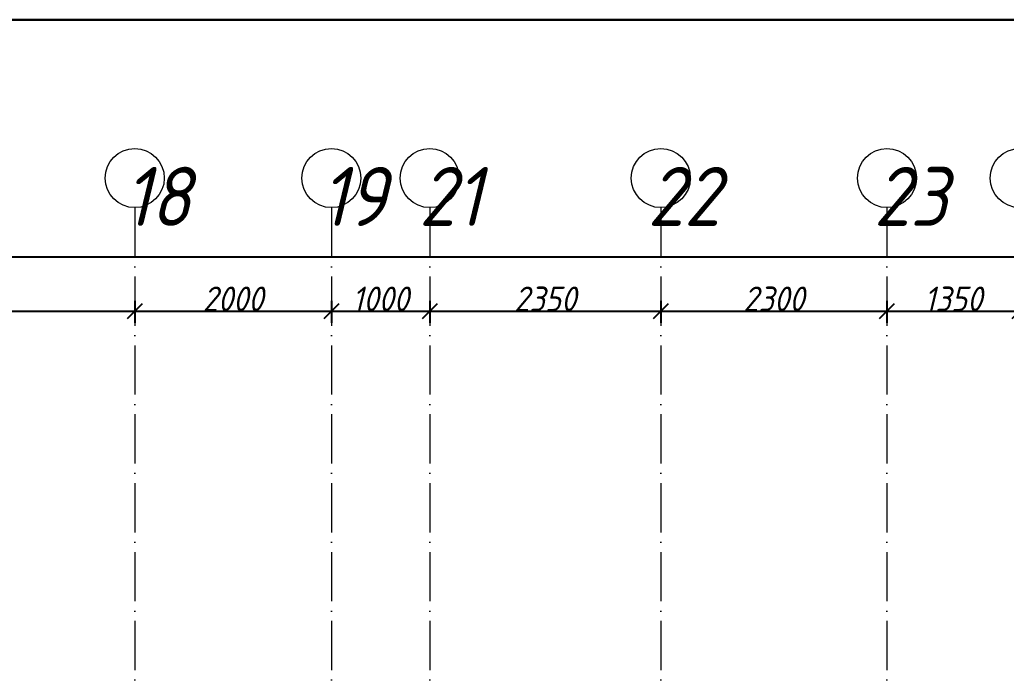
# Model space of a CAD drawing. Header units: millimetres. Extents: x -606178 to 312196, y -19338 to 632709.
# Drawn here: x -400051 to -390017, y 537924 to 544597 of the extents above; entities that cross this region are included whole.
import ezdxf

# ---------------------------------------------------------------- set-up
doc = ezdxf.new("R2010")
doc.units = ezdxf.units.MM
doc.linetypes.add('50_200_ШТРИХ_1Т_ш5_п1_п1_', pattern=[700, 500, -100, 0, -100])
for name, color, linetype, lineweight in [('A-____-____-DIMS', 7, 'Continuous', 9), ('S-GRID-____-IDEN', 7, 'Continuous', 9), ('S-GRID-____-OTLN-1', 7, '50_200_ШТРИХ_1Т_ш5_п1_п1_', 9), ('Текстовые примечания', 7, 'Continuous', 9)]:
    doc.layers.add(name, color=color, linetype=linetype, lineweight=lineweight)
doc.styles.add('ISOCPEUR_I_9', font='isocpeui.ttf', dxfattribs={"width": 0.9, "height": 250})
doc.dimstyles.new('ISO-2_5_0_9К_БОЛЬШОЙ_ОСИ', dxfattribs={"dimscale": 304.8, "dimtxt": 248.995294, "dimasz": 0.492126, "dimexe": 0.393701, "dimexo": 0, "dimgap": 0, "dimtad": 1, "dimdec": 0, "dimzin": 0, "dimdsep": 46, "dimtxsty": 'ISOCPEUR_I_9', "dimblk1": 'OBLIQUE', "dimblk2": 'OBLIQUE', "dimsah": 1, "dimcen": 0.09, "dimdle": 0.393701, "dimazin": 0, "dimtfac": 1, "dimtdec": 4, "dimtix": 1, "dimtmove": 0, "dimatfit": 3, "dimfxl": 1, "dimtvp": 1, "dimtolj": 1, "dimtzin": 0, "dimarcsym": 2})
doc.dimstyles.new('ISO-2_5_0_9К_БОЛЬШОЙ_ОСИ_2', dxfattribs={"dimscale": 304.8, "dimtxt": 248.995294, "dimasz": 0.492126, "dimexe": 0.393701, "dimexo": 0, "dimgap": 0, "dimtad": 1, "dimdec": 0, "dimzin": 0, "dimdsep": 46, "dimtxsty": 'ISOCPEUR_I_9', "dimblk1": 'OBLIQUE', "dimblk2": 'OBLIQUE', "dimsah": 1, "dimcen": 0.09, "dimdle": 0.393701, "dimazin": 0, "dimtfac": 1, "dimtdec": 4, "dimtix": 1, "dimtmove": 2, "dimatfit": 3, "dimfxl": 1, "dimtvp": 1, "dimtolj": 1, "dimtzin": 0, "dimarcsym": 2})

# ---------------------------------------------------------------- blocks, each defined once
blk = doc.blocks.new('Ось сетки - Круг_Ø6_00__ISO-2_5_0_9K_-25732049-АР1_План отверстий 1 этажа в осях 1-64_Ю-ЯЯ')
at = {"layer": 'S-GRID-____-IDEN'}
blk.add_circle((0, 0), 3, dxfattribs=at)
blk = doc.blocks.new('_Oblique')
at = {"color": 0, "linetype": 'ByBlock', "lineweight": -2}
blk.add_line((-0.5, -0.5), (0.5, 0.5), dxfattribs=at)
blk = doc.blocks.new('*D4363')
at = {"layer": 'A-____-____-DIMS', "color": 0, "lineweight": -2, "transparency": 16777216}
for p, q in [((-402281, 541741), (-402281, 541515)), ((-398881, 541741), (-398881, 541515)), ((-402401, 541635), (-398761, 541635))]:
    blk.add_line(p, q, dxfattribs=at)
at = {"layer": 'Defpoints', "color": 0, "transparency": 16777216}
for p in [(-402281, 541741), (-398881, 541741), (-398881, 541635)]:
    blk.add_point(p, dxfattribs=at)
at = {"layer": 'A-____-____-DIMS', "color": 0, "lineweight": -2, "transparency": 16777216, "xscale": 150, "yscale": 150, "zscale": 150, "rotation": 180}
blk.add_blockref('_Oblique', (-402281, 541635), dxfattribs=at)
at = {"layer": 'A-____-____-DIMS', "color": 0, "lineweight": -2, "transparency": 16777216, "xscale": 150, "yscale": 150, "zscale": 150}
blk.add_blockref('_Oblique', (-398881, 541635), dxfattribs=at)
at = {"layer": 'A-____-____-DIMS', "color": 0, "transparency": 16777216, "insert": (-400581, 541760), "char_height": 250, "width": 781.46, "attachment_point": 5, "style": 'ISOCPEUR_I_9'}
blk.add_mtext('\\A1;3400', dxfattribs=at)
blk = doc.blocks.new('*D4364')
at = {"layer": 'A-____-____-DIMS', "color": 0, "lineweight": -2, "transparency": 16777216}
for p, q in [((-398881, 541741), (-398881, 541515)), ((-396881, 541741), (-396881, 541515)), ((-399001, 541635), (-396761, 541635))]:
    blk.add_line(p, q, dxfattribs=at)
at = {"layer": 'Defpoints', "color": 0, "transparency": 16777216}
for p in [(-398881, 541741), (-396881, 541741), (-396881, 541635)]:
    blk.add_point(p, dxfattribs=at)
at = {"layer": 'A-____-____-DIMS', "color": 0, "lineweight": -2, "transparency": 16777216, "xscale": 150, "yscale": 150, "zscale": 150, "rotation": 180}
blk.add_blockref('_Oblique', (-398881, 541635), dxfattribs=at)
at = {"layer": 'A-____-____-DIMS', "color": 0, "lineweight": -2, "transparency": 16777216, "xscale": 150, "yscale": 150, "zscale": 150}
blk.add_blockref('_Oblique', (-396881, 541635), dxfattribs=at)
at = {"layer": 'A-____-____-DIMS', "color": 0, "transparency": 16777216, "insert": (-397881, 541760), "char_height": 250, "width": 758.48, "attachment_point": 5, "style": 'ISOCPEUR_I_9'}
blk.add_mtext('\\A1;2000', dxfattribs=at)
blk = doc.blocks.new('*D4365')
at = {"layer": 'A-____-____-DIMS', "color": 0, "lineweight": -2, "transparency": 16777216}
for p, q in [((-396881, 541741), (-396881, 541515)), ((-395881, 541741), (-395881, 541515)), ((-397001, 541635), (-395761, 541635))]:
    blk.add_line(p, q, dxfattribs=at)
at = {"layer": 'Defpoints', "color": 0, "transparency": 16777216}
for p in [(-396881, 541741), (-395881, 541741), (-395881, 541635)]:
    blk.add_point(p, dxfattribs=at)
at = {"layer": 'A-____-____-DIMS', "color": 0, "lineweight": -2, "transparency": 16777216, "xscale": 150, "yscale": 150, "zscale": 150, "rotation": 180}
blk.add_blockref('_Oblique', (-396881, 541635), dxfattribs=at)
at = {"layer": 'A-____-____-DIMS', "color": 0, "lineweight": -2, "transparency": 16777216, "xscale": 150, "yscale": 150, "zscale": 150}
blk.add_blockref('_Oblique', (-395881, 541635), dxfattribs=at)
at = {"layer": 'A-____-____-DIMS', "color": 0, "transparency": 16777216, "insert": (-396381, 541760), "char_height": 250, "width": 701.02, "attachment_point": 5, "style": 'ISOCPEUR_I_9'}
blk.add_mtext('\\A1;1000', dxfattribs=at)
blk = doc.blocks.new('*D4366')
at = {"layer": 'A-____-____-DIMS', "color": 0, "lineweight": -2, "transparency": 16777216}
for p, q in [((-395881, 541741), (-395881, 541515)), ((-393531, 541741), (-393531, 541515)), ((-396001, 541635), (-393411, 541635))]:
    blk.add_line(p, q, dxfattribs=at)
at = {"layer": 'Defpoints', "color": 0, "transparency": 16777216}
for p in [(-395881, 541741), (-393531, 541741), (-393531, 541635)]:
    blk.add_point(p, dxfattribs=at)
at = {"layer": 'A-____-____-DIMS', "color": 0, "lineweight": -2, "transparency": 16777216, "xscale": 150, "yscale": 150, "zscale": 150, "rotation": 180}
blk.add_blockref('_Oblique', (-395881, 541635), dxfattribs=at)
at = {"layer": 'A-____-____-DIMS', "color": 0, "lineweight": -2, "transparency": 16777216, "xscale": 150, "yscale": 150, "zscale": 150}
blk.add_blockref('_Oblique', (-393531, 541635), dxfattribs=at)
at = {"layer": 'A-____-____-DIMS', "color": 0, "transparency": 16777216, "insert": (-394706, 541760), "char_height": 250, "width": 758.48, "attachment_point": 5, "style": 'ISOCPEUR_I_9'}
blk.add_mtext('\\A1;2350', dxfattribs=at)
blk = doc.blocks.new('*D4367')
at = {"layer": 'A-____-____-DIMS', "color": 0, "lineweight": -2, "transparency": 16777216}
for p, q in [((-393531, 541741), (-393531, 541515)), ((-391231, 541741), (-391231, 541515)), ((-393651, 541635), (-391111, 541635))]:
    blk.add_line(p, q, dxfattribs=at)
at = {"layer": 'Defpoints', "color": 0, "transparency": 16777216}
for p in [(-393531, 541741), (-391231, 541741), (-391231, 541635)]:
    blk.add_point(p, dxfattribs=at)
at = {"layer": 'A-____-____-DIMS', "color": 0, "lineweight": -2, "transparency": 16777216, "xscale": 150, "yscale": 150, "zscale": 150, "rotation": 180}
blk.add_blockref('_Oblique', (-393531, 541635), dxfattribs=at)
at = {"layer": 'A-____-____-DIMS', "color": 0, "lineweight": -2, "transparency": 16777216, "xscale": 150, "yscale": 150, "zscale": 150}
blk.add_blockref('_Oblique', (-391231, 541635), dxfattribs=at)
at = {"layer": 'A-____-____-DIMS', "color": 0, "transparency": 16777216, "insert": (-392381, 541760), "char_height": 250, "width": 758.48, "attachment_point": 5, "style": 'ISOCPEUR_I_9'}
blk.add_mtext('\\A1;2300', dxfattribs=at)
blk = doc.blocks.new('*D4368')
at = {"layer": 'A-____-____-DIMS', "color": 0, "lineweight": -2, "transparency": 16777216}
for p, q in [((-391231, 541741), (-391231, 541515)), ((-389881, 541741), (-389881, 541515)), ((-391351, 541635), (-389761, 541635))]:
    blk.add_line(p, q, dxfattribs=at)
at = {"layer": 'Defpoints', "color": 0, "transparency": 16777216}
for p in [(-391231, 541741), (-389881, 541741), (-389881, 541635)]:
    blk.add_point(p, dxfattribs=at)
at = {"layer": 'A-____-____-DIMS', "color": 0, "lineweight": -2, "transparency": 16777216, "xscale": 150, "yscale": 150, "zscale": 150, "rotation": 180}
blk.add_blockref('_Oblique', (-391231, 541635), dxfattribs=at)
at = {"layer": 'A-____-____-DIMS', "color": 0, "lineweight": -2, "transparency": 16777216, "xscale": 150, "yscale": 150, "zscale": 150}
blk.add_blockref('_Oblique', (-389881, 541635), dxfattribs=at)
at = {"layer": 'A-____-____-DIMS', "color": 0, "transparency": 16777216, "insert": (-390556, 541760), "char_height": 250, "width": 701.02, "attachment_point": 5, "style": 'ISOCPEUR_I_9'}
blk.add_mtext('\\A1;1350', dxfattribs=at)
blk = doc.blocks.new('*D4393')
at = {"layer": 'A-____-____-DIMS', "color": 0, "lineweight": -2, "transparency": 16777216}
for p, q in [((-428181, 542293), (-428181, 542067)), ((-324681, 542293), (-324681, 542067)), ((-428301, 542187), (-376947, 542187)), ((-324561, 542187), (-376068, 542187))]:
    blk.add_line(p, q, dxfattribs=at)
at = {"layer": 'Defpoints', "color": 0, "transparency": 16777216}
for p in [(-428181, 542293), (-324681, 542293), (-324681, 542187)]:
    blk.add_point(p, dxfattribs=at)
at = {"layer": 'A-____-____-DIMS', "color": 0, "lineweight": -2, "transparency": 16777216, "xscale": 150, "yscale": 150, "zscale": 150, "rotation": 180}
blk.add_blockref('_Oblique', (-428181, 542187), dxfattribs=at)
at = {"layer": 'A-____-____-DIMS', "color": 0, "lineweight": -2, "transparency": 16777216, "xscale": 150, "yscale": 150, "zscale": 150}
blk.add_blockref('_Oblique', (-324681, 542187), dxfattribs=at)
at = {"layer": 'A-____-____-DIMS', "color": 0, "transparency": 16777216, "insert": (-377048, 542514), "char_height": 250, "width": 1080.26, "attachment_point": 1, "line_spacing_factor": 1.149209, "style": 'ISOCPEUR_I_9'}
blk.add_mtext('\\A1;103500', dxfattribs=at)

msp = doc.modelspace()

# ---------------------------------------------------------------- linework, layer by layer
at = {"layer": 'S-GRID-____-OTLN-1'}
for p, q in [((-398880.7712, 542687.1106), (-398880.7712, 504685.847)), ((-396880.7712, 542687.1106), (-396880.7712, 518469.7429)), ((-395880.7712, 542687.1106), (-395880.7712, 504685.847)), ((-393530.7712, 542687.1106), (-393530.7712, 518469.7429)), ((-391230.7712, 542687.1106), (-391230.7712, 529041.5894))]:
    msp.add_line(p, q, dxfattribs=at)
at = {"layer": 'Текстовые примечания', "color": 1, "lineweight": 30}
msp.add_lwpolyline([(-19349.125, 544596.983), (-401724.6123, 544596.983)], dxfattribs=at)

# ---------------------------------------------------------------- block references
at = {"layer": 'S-GRID-____-IDEN', "xscale": 99.99999999999993, "yscale": 99.99999999999993, "zscale": 99.99999999999993, "rotation": 180}
for p in [(-398880.7712, 542987.1106), (-396880.7712, 542987.1106), (-395880.7712, 542987.1106), (-393530.7712, 542987.1106), (-391230.7712, 542987.1106), (-389880.7712, 542987.1106)]:
    msp.add_blockref('Ось сетки - Круг_Ø6_00__ISO-2_5_0_9K_-25732049-АР1_План отверстий 1 этажа в осях 1-64_Ю-ЯЯ', p, dxfattribs=at)

# ---------------------------------------------------------------- texts
at = {"layer": 'S-GRID-____-IDEN', "char_height": 600, "attachment_point": 1, "style": 'ISOCPEUR_I_9'}
for s, insert, width in [('18', (-398991.2929, 543101.0442), 346.329), ('23', (-391365.1429, 543101.0442), 404.0505), ('19', (-396991.2929, 543101.0442), 346.329), ('21', (-395991.2929, 543101.0442), 346.329), ('22', (-393665.1429, 543101.0442), 404.0505)]:
    msp.add_mtext(s, dxfattribs=dict(at, insert=insert, width=width))

# ---------------------------------------------------------------- dimensions: what is measured, and where the dimension line sits
at = {"layer": 'A-____-____-DIMS'}
dim = msp.add_linear_dim(base=(-324680.7712, 542186.9277), p1=(-428180.7712, 542292.9937), p2=(-324680.7712, 542292.9937), dimstyle='ISO-2_5_0_9К_БОЛЬШОЙ_ОСИ_2', override={"dimpost": '<>', "dimfxl": 103500}, dxfattribs=at)
dim.commit()
dim.dimension.update_dxf_attribs({"geometry": '*D4393', "text_midpoint": (-376507.9209, 542346.875), "dimtype": 160})
for base, p1, p2, override, picture, middle in [((-398880.7712, 541634.7084), (-402280.7712, 541740.7745), (-398880.7712, 541740.7745), {"dimpost": '<>', "dimfxl": 3400}, '*D4363', (-400580.7712, 541759.7084)), ((-396880.7712, 541634.7084), (-398880.7712, 541740.7745), (-396880.7712, 541740.7745), {"dimpost": '<>', "dimfxl": 2000}, '*D4364', (-397880.7712, 541759.7084)), ((-395880.7712, 541634.7084), (-396880.7712, 541740.7745), (-395880.7712, 541740.7745), {"dimpost": '<>', "dimfxl": 1000}, '*D4365', (-396380.7712, 541759.7084)), ((-393530.7712, 541634.7084), (-395880.7712, 541740.7745), (-393530.7712, 541740.7745), {"dimpost": '<>', "dimfxl": 2350}, '*D4366', (-394705.7712, 541759.7084)), ((-391230.7712, 541634.7084), (-393530.7712, 541740.7745), (-391230.7712, 541740.7745), {"dimpost": '<>', "dimfxl": 2300}, '*D4367', (-392380.7712, 541759.7084)), ((-389880.7712, 541634.7084), (-391230.7712, 541740.7745), (-389880.7712, 541740.7745), {"dimpost": '<>', "dimfxl": 1350}, '*D4368', (-390555.7712, 541759.7084))]:
    dim = msp.add_linear_dim(base=base, p1=p1, p2=p2, dimstyle='ISO-2_5_0_9К_БОЛЬШОЙ_ОСИ', override=override, dxfattribs=at)
    dim.commit()
    dim.dimension.update_dxf_attribs({"geometry": picture, "text_midpoint": middle})

doc.saveas('drawing.dxf')
